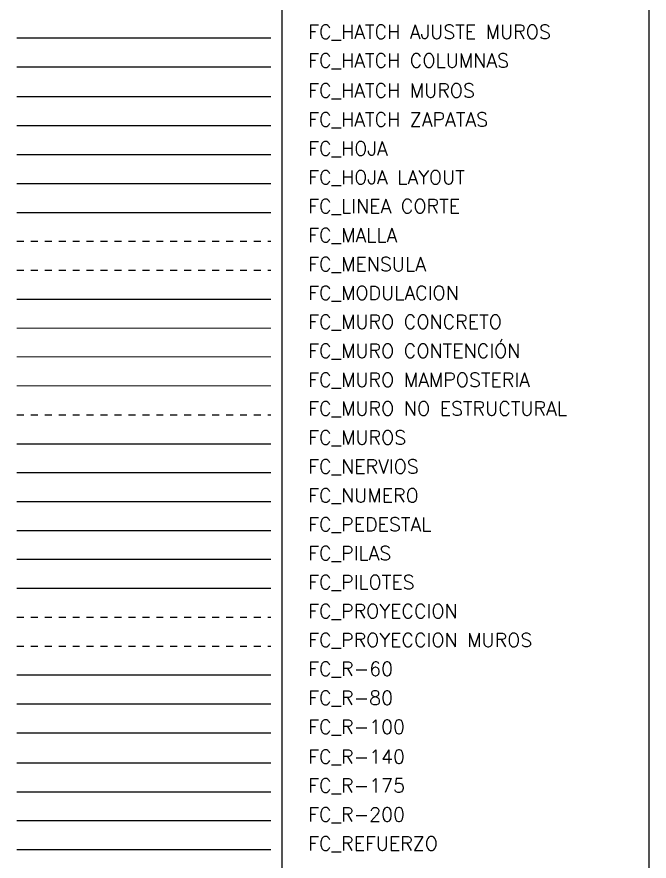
# Model space of a CAD drawing. Header units: millimetres. Extents: x -42 to 124, y -10 to 43.
# Drawn here: x 0.31 to 9.38, y 15.92 to 28.04 of the extents above; entities that cross this region are included whole.
import ezdxf

# ---------------------------------------------------------------- set-up
doc = ezdxf.new("R2010")
doc.units = ezdxf.units.MM
doc.header["$LTSCALE"] = 0.01
doc.linetypes.add('DASHED2', pattern=[0.375, 0.25, -0.125])
for name, color, linetype in [('FC_BORDES', 4, 'Continuous'), ('FC_HATCH AJUSTE MUROS', 253, 'Continuous'), ('FC_HATCH COLUMNAS', 253, 'Continuous'), ('FC_HATCH MUROS', 253, 'Continuous'), ('FC_HATCH ZAPATAS', 254, 'Continuous'), ('FC_LINEA CORTE', 1, 'Continuous'), ('FC_MALLA', 3, 'DASHED2'), ('FC_MENSULA PLANTA', 6, 'DASHED2'), ('FC_MODULACION', 6, 'Continuous'), ('FC_MURO NO ESTRUCTURAL', 6, 'DASHED2'), ('FC_MUROS', 7, 'Continuous'), ('FC_NERVIOS', 3, 'Continuous'), ('FC_NUMERO', 11, 'Continuous'), ('FC_PEDESTAL', 4, 'Continuous'), ('FC_PILAS', 5, 'Continuous'), ('FC_PILOTES', 150, 'Continuous'), ('FC_PROYECCION', 6, 'DASHED2'), ('FC_PROYECCION MUROS', 2, 'DASHED2'), ('FC_R-100', 12, 'Continuous'), ('FC_R-140', 2, 'Continuous'), ('FC_R-175', 5, 'Continuous'), ('FC_R-200', 5, 'Continuous'), ('FC_R-60', 11, 'Continuous'), ('FC_R-80', 11, 'Continuous'), ('FC_REFUERZO', 5, 'Continuous')]:
    doc.layers.add(name, color=color, linetype=linetype)
doc.layers.add('FC_HOJA', color=230, linetype='Continuous', plot=False)
doc.layers.add('FC_HOJA LAYOUT', color=230, linetype='Continuous', plot=False)
for name, color, linetype, lineweight in [('FC_MURO CONCRETO', 7, 'Continuous', 0), ('FC_MURO CONTENCION', 7, 'Continuous', 15), ('FC_MURO MAMPOSTERIA', 4, 'Continuous', 0)]:
    doc.layers.add(name, color=color, linetype=linetype, lineweight=lineweight)
doc.styles.add('FC_TEXT1', font='romans.shx')

msp = doc.modelspace()

# ---------------------------------------------------------------- linework, layer by layer
at = {"layer": 'FC_BORDES', "ltscale": 1.5}
for points in [[(9.375, 0.107), (9.375, 41.989)], [(4.114, 10.969), (4.114, 41.382)]]:
    msp.add_lwpolyline(points, dxfattribs=at)
at = {"layer": 'FC_HATCH AJUSTE MUROS'}
msp.add_lwpolyline([(0.308, 27.739), (3.95, 27.739)], dxfattribs=at)
at = {"layer": 'FC_HATCH COLUMNAS'}
msp.add_lwpolyline([(0.308, 27.324), (3.95, 27.324)], dxfattribs=at)
at = {"layer": 'FC_HATCH MUROS'}
msp.add_lwpolyline([(0.308, 26.894), (3.95, 26.894)], dxfattribs=at)
at = {"layer": 'FC_HATCH ZAPATAS'}
msp.add_lwpolyline([(0.308, 26.479), (3.95, 26.479)], dxfattribs=at)
at = {"layer": 'FC_HOJA'}
msp.add_lwpolyline([(0.308, 26.063), (3.95, 26.063)], dxfattribs=at)
at = {"layer": 'FC_HOJA LAYOUT'}
msp.add_lwpolyline([(0.308, 25.648), (3.95, 25.648)], dxfattribs=at)
at = {"layer": 'FC_LINEA CORTE'}
msp.add_lwpolyline([(0.308, 25.233), (3.95, 25.233)], dxfattribs=at)
at = {"layer": 'FC_MALLA', "ltscale": 0.6}
msp.add_lwpolyline([(0.308, 24.818), (3.95, 24.818)], dxfattribs=at)
at = {"layer": 'FC_MENSULA PLANTA', "ltscale": 0.6}
msp.add_lwpolyline([(0.308, 24.403), (3.95, 24.403)], dxfattribs=at)
at = {"layer": 'FC_MODULACION'}
msp.add_lwpolyline([(0.308, 23.988), (3.95, 23.988)], dxfattribs=at)
at = {"layer": 'FC_MURO CONCRETO'}
msp.add_lwpolyline([(0.308, 23.573), (3.95, 23.573)], dxfattribs=at)
at = {"layer": 'FC_MURO CONTENCION'}
msp.add_lwpolyline([(0.308, 23.158), (3.95, 23.158)], dxfattribs=at)
at = {"layer": 'FC_MURO MAMPOSTERIA'}
msp.add_lwpolyline([(0.308, 22.743), (3.95, 22.743)], dxfattribs=at)
at = {"layer": 'FC_MURO NO ESTRUCTURAL', "ltscale": 0.6}
msp.add_lwpolyline([(0.308, 22.328), (3.95, 22.328)], dxfattribs=at)
at = {"layer": 'FC_MUROS'}
msp.add_lwpolyline([(0.308, 21.913), (3.95, 21.913)], dxfattribs=at)
at = {"layer": 'FC_NERVIOS'}
msp.add_lwpolyline([(0.308, 21.498), (3.95, 21.498)], dxfattribs=at)
at = {"layer": 'FC_NUMERO'}
msp.add_lwpolyline([(0.308, 21.083), (3.95, 21.083)], dxfattribs=at)
at = {"layer": 'FC_PEDESTAL'}
msp.add_lwpolyline([(0.308, 20.668), (3.95, 20.668)], dxfattribs=at)
at = {"layer": 'FC_PILAS'}
msp.add_lwpolyline([(0.308, 20.253), (3.95, 20.253)], dxfattribs=at)
at = {"layer": 'FC_PILOTES'}
msp.add_lwpolyline([(0.308, 19.838), (3.95, 19.838)], dxfattribs=at)
at = {"layer": 'FC_PROYECCION', "ltscale": 0.6}
msp.add_lwpolyline([(0.308, 19.423), (3.95, 19.423)], dxfattribs=at)
at = {"layer": 'FC_PROYECCION MUROS', "ltscale": 0.6}
msp.add_lwpolyline([(0.308, 19.008), (3.95, 19.008)], dxfattribs=at)
at = {"layer": 'FC_R-100'}
msp.add_lwpolyline([(0.308, 17.763), (3.95, 17.763)], dxfattribs=at)
at = {"layer": 'FC_R-140'}
msp.add_lwpolyline([(0.308, 17.333), (3.95, 17.333)], dxfattribs=at)
at = {"layer": 'FC_R-175'}
msp.add_lwpolyline([(0.308, 16.918), (3.95, 16.918)], dxfattribs=at)
at = {"layer": 'FC_R-200'}
msp.add_lwpolyline([(0.308, 16.503), (3.95, 16.503)], dxfattribs=at)
at = {"layer": 'FC_R-60'}
msp.add_lwpolyline([(0.308, 18.593), (3.95, 18.593)], dxfattribs=at)
at = {"layer": 'FC_R-80'}
msp.add_lwpolyline([(0.308, 18.178), (3.95, 18.178)], dxfattribs=at)
at = {"layer": 'FC_REFUERZO'}
msp.add_lwpolyline([(0.308, 16.088), (3.95, 16.088)], dxfattribs=at)

# ---------------------------------------------------------------- texts
at = {"layer": 'FC_R-80', "char_height": 0.2, "attachment_point": 7, "style": 'FC_TEXT1'}
for s, insert in [('FC_HATCH AJUSTE MUROS', (4.486, 27.707)), ('FC_HATCH COLUMNAS', (4.486, 27.292)), ('FC_HATCH MUROS', (4.486, 26.862)), ('FC_HATCH ZAPATAS', (4.486, 26.447)), ('FC_HOJA', (4.486, 26.032)), ('FC_HOJA LAYOUT', (4.486, 25.617)), ('FC_LINEA CORTE', (4.486, 25.202)), ('FC_MALLA', (4.486, 24.787)), ('FC_MENSULA', (4.486, 24.372)), ('FC_MODULACION', (4.486, 23.957)), ('FC_MURO CONCRETO', (4.486, 23.542)), ('FC_MURO CONTENCIÓN', (4.486, 23.127)), ('FC_MURO MAMPOSTERIA', (4.486, 22.712)), ('FC_MURO NO ESTRUCTURAL', (4.486, 22.297)), ('FC_MUROS', (4.486, 21.882)), ('FC_NERVIOS', (4.486, 21.467)), ('FC_NUMERO', (4.486, 21.052)), ('FC_PEDESTAL', (4.486, 20.636)), ('FC_PILAS', (4.486, 20.221)), ('FC_PILOTES', (4.486, 19.806)), ('FC_PROYECCION', (4.486, 19.391)), ('FC_PROYECCION MUROS', (4.486, 18.976)), ('FC_R-60', (4.486, 18.561)), ('FC_R-80', (4.486, 18.146)), ('FC_R-100', (4.486, 17.731)), ('FC_R-140', (4.486, 17.301)), ('FC_R-175', (4.486, 16.886)), ('FC_R-200', (4.486, 16.471)), ('FC_REFUERZO', (4.486, 16.056))]:
    msp.add_mtext(s, dxfattribs=dict(at, insert=insert))

doc.saveas('drawing.dxf')
